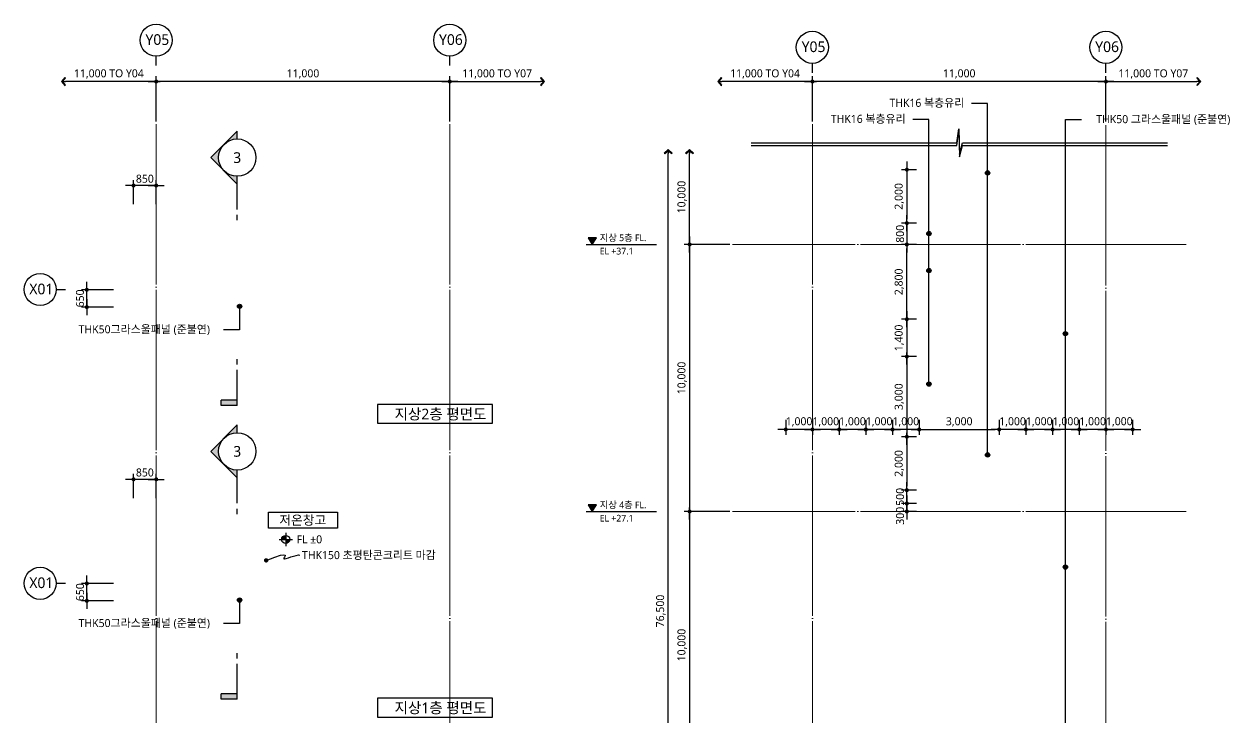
# Model space of a CAD drawing. Header units: millimetres. Extents: x -420989 to -259189, y -1306565 to -1134794.
# Drawn here: x -420989 to -375807, y -1160771 to -1134794 of the extents above; entities that cross this region are included whole.
import ezdxf
from ezdxf.enums import TextEntityAlignment as Align

# ---------------------------------------------------------------- set-up
doc = ezdxf.new("R2010")
doc.units = ezdxf.units.MM
doc.header["$LTSCALE"] = 100
doc.header["$MEASUREMENT"] = 0
doc.linetypes.add('CEN', pattern=[62, 60, -1, 0, -1])
doc.layers.get('0').update_dxf_attribs({"linetype": 'CONTINUOUS'})
for name, color, linetype in [('7-지시선', 7, 'CONTINUOUS'), ('A-DIMS', 7, 'CONTINUOUS'), ('A-MKXS-LEAD', 7, 'CONTINUOUS'), ('AA-SYMB', 1, 'CONTINUOUS'), ('SYMB', 7, 'CONTINUOUS'), ('TEXT', 4, 'CONTINUOUS')]:
    doc.layers.add(name, color=color, linetype=linetype)
for name, color, linetype, lineweight in [('A-AXIS-BUBL', 7, 'CONTINUOUS', 25), ('A-AXIS-LINE', 1, 'CEN', 15), ('A-CONC-LIN1', 2, 'CONTINUOUS', 40), ('A-MKXS-MAK1', 3, 'CONTINUOUS', 25), ('A-MKXS-TEXT1', 3, 'CONTINUOUS', 25), ('A-MKXS-TEXT2', 7, 'CONTINUOUS', 25), ('A-MKXX-NAME', 3, 'CONTINUOUS', 25), ('A-MKXX-SYMB', 7, 'CONTINUOUS', 25), ('A-XXXX-SYMB', 7, 'CONTINUOUS', 25), ('A-XXXX-TXT1', 3, 'CONTINUOUS', 25), ('A-XXXX-TXT2', 3, 'CONTINUOUS', 25)]:
    doc.layers.add(name, color=color, linetype=linetype, lineweight=lineweight)
doc.styles.add('HY울릉도L', font='')
doc.styles.add('맑은고딕', font='malgun.ttf')
doc.styles.get('HY울릉도L').set_extended_font_data('HYwulM')
doc.dimstyles.new('CDIM', dxfattribs={"dimtxt": 3, "dimasz": 1.5, "dimexe": 2, "dimexo": 1, "dimgap": 1, "dimtad": 1, "dimdec": 0, "dimrnd": 0.5, "dimzin": 0, "dimdsep": 32, "dimlunit": 6, "dimtxsty": 'HY울릉도L', "dimblk1": '_CIDOT', "dimblk2": '_CIDOT', "dimsah": 1, "dimcen": 5.5, "dimclrd": 2, "dimclre": 2, "dimclrt": 7, "dimadec": 0, "dimazin": 0, "dimtfac": 1, "dimtdec": 0, "dimtix": 1, "dimtmove": 2, "dimatfit": 1, "dimldrblk": '_CIDOT', "dimfxl": 1, "dimtolj": 1, "dimtzin": 0, "dimlwd": -1, "dimarcsym": 0})

# ---------------------------------------------------------------- blocks, each defined once
blk = doc.blocks.new('_CIDOT')
at = {"color": 0, "linetype": 'ByBlock'}
blk.add_line((2, 0), (-1, 0), dxfattribs=at)
at = {"color": 0, "linetype": 'ByBlock', "const_width": 0.5}
blk.add_lwpolyline([(-0.25, 0, 1), (0.25, 0, 1)], format="xyb", close=True, dxfattribs=at)
blk = doc.blocks.new('ARROW2')
blk.add_lwpolyline([(-1, 0.87), (-0.26, 0), (-1, -0.87), (-0.85, -1), (0, 0), (-0.85, 1)], close=True)
for points in [[(-1, 0.87), (-0.85, 1), (-0.26, 0), (0, 0)], [(-0.26, 0), (0, 0), (-1, -0.87), (-0.85, -1)]]:
    blk.add_solid(points)
at = {"layer": 'A-XXXX-SYMB'}
blk.add_line((0, 0), (-1, 0), dxfattribs=at)
blk = doc.blocks.new('*D3')
at = {"layer": 'A-DIMS', "transparency": 16777216}
blk.add_line((-396850, -1173894), (-396850, -1139644), dxfattribs=at)
at = {"layer": 'A-DIMS', "lineweight": -2, "transparency": 16777216}
blk.add_line((-394550, -1174044), (-397050, -1174044), dxfattribs=at)
at = {"layer": 'A-DIMS', "transparency": 16777216, "xscale": 150, "yscale": 150, "zscale": 150}
for name, p, rotation in [('ARROW2', (-396850, -1139494), 90), ('_CIDOT', (-396850, -1174044), 270)]:
    blk.add_blockref(name, p, dxfattribs=dict(at, rotation=rotation))
at = {"layer": 'A-DIMS', "color": 3, "transparency": 16777216, "insert": (-397131, -1156769), "char_height": 300, "attachment_point": 5, "rotation": 90, "style": '맑은고딕'}
blk.add_mtext('\\A1;76,500', dxfattribs=at)
blk = doc.blocks.new('*D4')
at = {"layer": 'A-DIMS', "lineweight": -2, "transparency": 16777216}
for p, q in [((-394550, -1153044), (-396250, -1153044)), ((-394550, -1163044), (-396250, -1163044))]:
    blk.add_line(p, q, dxfattribs=at)
at = {"layer": 'A-DIMS', "transparency": 16777216}
blk.add_line((-396050, -1153194), (-396050, -1162894), dxfattribs=at)
at = {"layer": 'A-DIMS', "transparency": 16777216, "xscale": 150, "yscale": 150, "zscale": 150}
for p, rotation in [((-396050, -1153044), 90), ((-396050, -1163044), 270)]:
    blk.add_blockref('_CIDOT', p, dxfattribs=dict(at, rotation=rotation))
at = {"layer": 'A-DIMS', "color": 3, "transparency": 16777216, "insert": (-396331, -1158044), "char_height": 300, "attachment_point": 5, "rotation": 90, "style": '맑은고딕'}
blk.add_mtext('\\A1;10,000', dxfattribs=at)
blk = doc.blocks.new('*D5')
at = {"layer": 'A-DIMS', "lineweight": -2, "transparency": 16777216}
for p, q in [((-394550, -1143044), (-396250, -1143044)), ((-394550, -1153044), (-396250, -1153044))]:
    blk.add_line(p, q, dxfattribs=at)
at = {"layer": 'A-DIMS', "transparency": 16777216}
blk.add_line((-396050, -1143194), (-396050, -1152894), dxfattribs=at)
at = {"layer": 'A-DIMS', "transparency": 16777216, "xscale": 150, "yscale": 150, "zscale": 150}
for p, rotation in [((-396050, -1143044), 90), ((-396050, -1153044), 270)]:
    blk.add_blockref('_CIDOT', p, dxfattribs=dict(at, rotation=rotation))
at = {"layer": 'A-DIMS', "color": 3, "transparency": 16777216, "insert": (-396331, -1148044), "char_height": 300, "attachment_point": 5, "rotation": 90, "style": '맑은고딕'}
blk.add_mtext('\\A1;10,000', dxfattribs=at)
blk = doc.blocks.new('입단면LEVEL1')
at = {"layer": 'SYMB', "linetype": 'ByBlock'}
blk.add_line((0, 0), (26.26, 0), dxfattribs=at)
blk.add_lwpolyline([(0.64, 2.5), (2.24, 0), (3.84, 2.5)], close=True, dxfattribs=at)
blk.add_solid([(0.64, 2.5), (3.84, 2.5), (2.24, 0)], dxfattribs=at)
at = {"layer": 'TEXT', "style": '맑은고딕'}
for tag, p in [('층레벨', (5.03, 1.28)), ('LEVEL', (5.85, -2.99))]:
    blk.add_attdef(tag, p, '', height=2.5, dxfattribs=at)
blk = doc.blocks.new('A$C1F441119')
at = {"layer": 'A-MKXS-MAK1'}
h = blk.add_hatch(color=256, dxfattribs=at)
h.paths.add_polyline_path([(-41, 1006), (-536, 511, -0.414214), (454, 511)])
h.paths.add_polyline_path([(-536, 511), (-1031, 16), (-741, 16, -0.198912)])
h.paths.add_polyline_path([(454, 511, -0.198912), (659, 16), (949, 16)])
for p, q in [((-1031, 16), (-41, 1006)), ((949, 16), (-41, 1006)), ((-2387, 16), (-2187, 16)), ((-1987, 16), (-741, 16)), ((659, 16), (949, 16))]:
    blk.add_line(p, q, dxfattribs=at)
blk.add_circle((-41, 16), 700, dxfattribs=at)
blk = doc.blocks.new('A$C55C64937')
at = {"layer": 'A-MKXS-MAK1'}
blk.add_hatch(color=256, dxfattribs=at).paths.add_polyline_path([(-1526, 600), (-1726, 600), (-1726, 0), (-1526, 0)])
for p, q in [((-1726, 600), (-1526, 600)), ((-1726, 0), (-1726, 600)), ((-1526, 0), (-1526, 600)), ((-1726, 0), (-400, 0)), ((-200, 0), (0, 0))]:
    blk.add_line(p, q, dxfattribs=at)
blk = doc.blocks.new('*D10')
at = {"layer": 'A-DIMS', "transparency": 16777216}
for p, q in [((-387911, -1152094), (-387911, -1151944)), ((-387911, -1152744), (-387911, -1152244)), ((-387911, -1152894), (-387911, -1153044))]:
    blk.add_line(p, q, dxfattribs=at)
at = {"layer": 'A-DIMS', "lineweight": -2, "transparency": 16777216}
for p, q in [((-387550, -1152244), (-388111, -1152244)), ((-387550, -1152744), (-388111, -1152744))]:
    blk.add_line(p, q, dxfattribs=at)
at = {"layer": 'A-DIMS', "transparency": 16777216, "xscale": 150, "yscale": 150, "zscale": 150}
for p, rotation in [((-387911, -1152244), 270), ((-387911, -1152744), 90)]:
    blk.add_blockref('_CIDOT', p, dxfattribs=dict(at, rotation=rotation))
at = {"layer": 'A-DIMS', "color": 3, "transparency": 16777216, "insert": (-388166, -1152494), "char_height": 300, "attachment_point": 5, "rotation": 90, "style": '맑은고딕'}
blk.add_mtext('\\A1;500', dxfattribs=at)
blk = doc.blocks.new('*D11')
at = {"layer": 'A-DIMS', "lineweight": -2, "transparency": 16777216}
for p, q in [((-387550, -1150244), (-388111, -1150244)), ((-387550, -1152244), (-388111, -1152244))]:
    blk.add_line(p, q, dxfattribs=at)
at = {"layer": 'A-DIMS', "transparency": 16777216}
blk.add_line((-387911, -1150394), (-387911, -1152094), dxfattribs=at)
at = {"layer": 'A-DIMS', "transparency": 16777216, "xscale": 150, "yscale": 150, "zscale": 150}
for p, rotation in [((-387911, -1150244), 89.99934910431641), ((-387911, -1152244), 269.9993491043164)]:
    blk.add_blockref('_CIDOT', p, dxfattribs=dict(at, rotation=rotation))
at = {"layer": 'A-DIMS', "color": 3, "transparency": 16777216, "insert": (-388191, -1151244), "char_height": 300, "attachment_point": 5, "rotation": 89.9993, "style": '맑은고딕'}
blk.add_mtext('\\A1;2,000', dxfattribs=at)
blk = doc.blocks.new('*D18')
at = {"layer": 'A-DIMS', "transparency": 16777216}
blk.add_line((-396050, -1142894), (-396050, -1139644), dxfattribs=at)
at = {"layer": 'A-DIMS', "lineweight": -2, "transparency": 16777216}
blk.add_line((-394550, -1143044), (-396250, -1143044), dxfattribs=at)
at = {"layer": 'A-DIMS', "transparency": 16777216, "xscale": 150, "yscale": 150, "zscale": 150}
for name, p, rotation in [('ARROW2', (-396050, -1139494), 90), ('_CIDOT', (-396050, -1143044), 270)]:
    blk.add_blockref(name, p, dxfattribs=dict(at, rotation=rotation))
at = {"layer": 'A-DIMS', "color": 3, "transparency": 16777216, "insert": (-396331, -1141269), "char_height": 300, "attachment_point": 5, "rotation": 90, "style": '맑은고딕'}
blk.add_mtext('\\A1;10,000', dxfattribs=at)
blk = doc.blocks.new('*D19')
at = {"layer": 'A-DIMS', "lineweight": -2, "transparency": 16777216}
for p, q in [((-387550, -1147244), (-388111, -1147244)), ((-387550, -1150244), (-388111, -1150244))]:
    blk.add_line(p, q, dxfattribs=at)
at = {"layer": 'A-DIMS', "transparency": 16777216}
blk.add_line((-387911, -1147394), (-387911, -1150094), dxfattribs=at)
at = {"layer": 'A-DIMS', "transparency": 16777216, "xscale": 150, "yscale": 150, "zscale": 150}
for p, rotation in [((-387911, -1147244), 89.99934910431641), ((-387911, -1150244), 269.9993491043164)]:
    blk.add_blockref('_CIDOT', p, dxfattribs=dict(at, rotation=rotation))
at = {"layer": 'A-DIMS', "color": 3, "transparency": 16777216, "insert": (-388191, -1148744), "char_height": 300, "attachment_point": 5, "rotation": 89.9993, "style": '맑은고딕'}
blk.add_mtext('\\A1;3,000', dxfattribs=at)
blk = doc.blocks.new('*D20')
at = {"layer": 'A-DIMS', "lineweight": -2, "transparency": 16777216}
for p, q in [((-387550, -1145844), (-388111, -1145844)), ((-387550, -1147244), (-388111, -1147244))]:
    blk.add_line(p, q, dxfattribs=at)
at = {"layer": 'A-DIMS', "transparency": 16777216}
blk.add_line((-387911, -1145994), (-387911, -1147094), dxfattribs=at)
at = {"layer": 'A-DIMS', "transparency": 16777216, "xscale": 150, "yscale": 150, "zscale": 150}
for p, rotation in [((-387911, -1145844), 89.99934910431641), ((-387911, -1147244), 269.9993491043164)]:
    blk.add_blockref('_CIDOT', p, dxfattribs=dict(at, rotation=rotation))
at = {"layer": 'A-DIMS', "color": 3, "transparency": 16777216, "insert": (-388192, -1146544), "char_height": 300, "attachment_point": 5, "rotation": 89.9993, "style": '맑은고딕'}
blk.add_mtext('\\A1;1,400', dxfattribs=at)
blk = doc.blocks.new('*D21')
at = {"layer": 'A-DIMS', "lineweight": -2, "transparency": 16777216}
for p, q in [((-387550, -1143044), (-388111, -1143044)), ((-387550, -1145844), (-388111, -1145844))]:
    blk.add_line(p, q, dxfattribs=at)
at = {"layer": 'A-DIMS', "transparency": 16777216}
blk.add_line((-387911, -1145694), (-387911, -1143194), dxfattribs=at)
at = {"layer": 'A-DIMS', "transparency": 16777216, "xscale": 150, "yscale": 150, "zscale": 150}
for p, rotation in [((-387911, -1143044), 90), ((-387911, -1145844), 270)]:
    blk.add_blockref('_CIDOT', p, dxfattribs=dict(at, rotation=rotation))
at = {"layer": 'A-DIMS', "color": 3, "transparency": 16777216, "insert": (-388191, -1144444), "char_height": 300, "attachment_point": 5, "rotation": 90, "style": '맑은고딕'}
blk.add_mtext('\\A1;2,800', dxfattribs=at)
blk = doc.blocks.new('*D22')
at = {"layer": 'A-DIMS', "lineweight": -2, "transparency": 16777216}
for p, q in [((-387550, -1140244), (-388111, -1140244)), ((-387550, -1142244), (-388111, -1142244))]:
    blk.add_line(p, q, dxfattribs=at)
at = {"layer": 'A-DIMS', "transparency": 16777216}
blk.add_line((-387911, -1140394), (-387911, -1142094), dxfattribs=at)
at = {"layer": 'A-DIMS', "transparency": 16777216, "xscale": 150, "yscale": 150, "zscale": 150}
for p, rotation in [((-387911, -1140244), 89.99934910431641), ((-387911, -1142244), 269.9993491043164)]:
    blk.add_blockref('_CIDOT', p, dxfattribs=dict(at, rotation=rotation))
at = {"layer": 'A-DIMS', "color": 3, "transparency": 16777216, "insert": (-388191, -1141244), "char_height": 300, "attachment_point": 5, "rotation": 89.9993, "style": '맑은고딕'}
blk.add_mtext('\\A1;2,000', dxfattribs=at)
blk = doc.blocks.new('*D23')
at = {"layer": 'A-DIMS', "lineweight": -2, "transparency": 16777216}
for p, q in [((-391450, -1138444), (-391450, -1136744)), ((-380450, -1138444), (-380450, -1136744))]:
    blk.add_line(p, q, dxfattribs=at)
at = {"layer": 'A-DIMS', "transparency": 16777216}
blk.add_line((-380600, -1136944), (-391300, -1136944), dxfattribs=at)
at = {"layer": 'A-DIMS', "transparency": 16777216, "xscale": 150, "yscale": 150, "zscale": 150, "rotation": 180}
blk.add_blockref('_CIDOT', (-391450, -1136944), dxfattribs=at)
at = {"layer": 'A-DIMS', "transparency": 16777216, "xscale": 150, "yscale": 150, "zscale": 150}
blk.add_blockref('_CIDOT', (-380450, -1136944), dxfattribs=at)
at = {"layer": 'A-DIMS', "color": 3, "transparency": 16777216, "insert": (-385950, -1136663), "char_height": 300, "attachment_point": 5, "style": '맑은고딕'}
blk.add_mtext('\\A1;11,000', dxfattribs=at)
blk = doc.blocks.new('*D48')
at = {"layer": 'A-DIMS', "transparency": 16777216}
for p, q in [((-387911, -1152594), (-387911, -1152444)), ((-387911, -1152744), (-387911, -1153044)), ((-387911, -1153194), (-387911, -1153344))]:
    blk.add_line(p, q, dxfattribs=at)
at = {"layer": 'A-DIMS', "lineweight": -2, "transparency": 16777216}
for p, q in [((-387550, -1152744), (-388111, -1152744)), ((-387550, -1153044), (-388111, -1153044))]:
    blk.add_line(p, q, dxfattribs=at)
at = {"layer": 'A-DIMS', "transparency": 16777216, "xscale": 150, "yscale": 150, "zscale": 150}
for p, rotation in [((-387911, -1152744), 270), ((-387911, -1153044), 90)]:
    blk.add_blockref('_CIDOT', p, dxfattribs=dict(at, rotation=rotation))
at = {"layer": 'A-DIMS', "color": 3, "transparency": 16777216, "insert": (-388166, -1153203), "char_height": 300, "attachment_point": 5, "rotation": 90, "style": '맑은고딕'}
blk.add_mtext('\\A1;300', dxfattribs=at)
blk = doc.blocks.new('*D64')
at = {"layer": 'A-DIMS', "transparency": 16777216}
for p, q in [((-418639, -1144589), (-418639, -1144439)), ((-418639, -1145389), (-418639, -1144739)), ((-418639, -1145539), (-418639, -1145689))]:
    blk.add_line(p, q, dxfattribs=at)
at = {"layer": 'A-DIMS', "lineweight": -2, "transparency": 16777216}
for p, q in [((-417639, -1144739), (-418839, -1144739)), ((-417639, -1145389), (-418839, -1145389))]:
    blk.add_line(p, q, dxfattribs=at)
at = {"layer": 'A-DIMS', "transparency": 16777216, "xscale": 150, "yscale": 150, "zscale": 150}
for p, rotation in [((-418639, -1144739), 270), ((-418639, -1145389), 90)]:
    blk.add_blockref('_CIDOT', p, dxfattribs=dict(at, rotation=rotation))
at = {"layer": 'A-DIMS', "color": 3, "transparency": 16777216, "insert": (-418894, -1145064), "char_height": 300, "attachment_point": 5, "rotation": 90, "style": '맑은고딕'}
blk.add_mtext('\\A1;650', dxfattribs=at)
blk = doc.blocks.new('*D65')
at = {"layer": 'A-DIMS', "lineweight": -2, "transparency": 16777216}
for p, q in [((-417639, -1155739), (-418839, -1155739)), ((-417639, -1156389), (-418839, -1156389))]:
    blk.add_line(p, q, dxfattribs=at)
at = {"layer": 'A-DIMS', "transparency": 16777216}
for p, q in [((-418639, -1155589), (-418639, -1155439)), ((-418639, -1156389), (-418639, -1155739)), ((-418639, -1156539), (-418639, -1156689))]:
    blk.add_line(p, q, dxfattribs=at)
at = {"layer": 'A-DIMS', "transparency": 16777216, "xscale": 150, "yscale": 150, "zscale": 150}
for p, rotation in [((-418639, -1155739), 270), ((-418639, -1156389), 90)]:
    blk.add_blockref('_CIDOT', p, dxfattribs=dict(at, rotation=rotation))
at = {"layer": 'A-DIMS', "color": 3, "transparency": 16777216, "insert": (-418894, -1156064), "char_height": 300, "attachment_point": 5, "rotation": 90, "style": '맑은고딕'}
blk.add_mtext('\\A1;650', dxfattribs=at)
blk = doc.blocks.new('*D136')
at = {"layer": 'A-DIMS', "transparency": 16777216}
for p, q in [((-417039, -1140839), (-417189, -1140839)), ((-416039, -1140839), (-416889, -1140839)), ((-415889, -1140839), (-415739, -1140839))]:
    blk.add_line(p, q, dxfattribs=at)
at = {"layer": 'A-DIMS', "lineweight": -2, "transparency": 16777216}
for p, q in [((-416889, -1141539), (-416889, -1140639)), ((-416039, -1141539), (-416039, -1140639))]:
    blk.add_line(p, q, dxfattribs=at)
at = {"layer": 'A-DIMS', "transparency": 16777216, "xscale": 150, "yscale": 150, "zscale": 150}
blk.add_blockref('_CIDOT', (-416889, -1140839), dxfattribs=at)
at = {"layer": 'A-DIMS', "transparency": 16777216, "xscale": 150, "yscale": 150, "zscale": 150, "rotation": 180}
blk.add_blockref('_CIDOT', (-416039, -1140839), dxfattribs=at)
at = {"layer": 'A-DIMS', "color": 3, "transparency": 16777216, "insert": (-416464, -1140584), "char_height": 300, "attachment_point": 5, "style": '맑은고딕'}
blk.add_mtext('\\A1;850', dxfattribs=at)
blk = doc.blocks.new('*D137')
at = {"layer": 'A-DIMS', "lineweight": -2, "transparency": 16777216}
for p, q in [((-416889, -1152539), (-416889, -1151639)), ((-416039, -1152539), (-416039, -1151639))]:
    blk.add_line(p, q, dxfattribs=at)
at = {"layer": 'A-DIMS', "transparency": 16777216}
for p, q in [((-417039, -1151839), (-417189, -1151839)), ((-416039, -1151839), (-416889, -1151839)), ((-415889, -1151839), (-415739, -1151839))]:
    blk.add_line(p, q, dxfattribs=at)
at = {"layer": 'A-DIMS', "transparency": 16777216, "xscale": 150, "yscale": 150, "zscale": 150}
blk.add_blockref('_CIDOT', (-416889, -1151839), dxfattribs=at)
at = {"layer": 'A-DIMS', "transparency": 16777216, "xscale": 150, "yscale": 150, "zscale": 150, "rotation": 180}
blk.add_blockref('_CIDOT', (-416039, -1151839), dxfattribs=at)
at = {"layer": 'A-DIMS', "color": 3, "transparency": 16777216, "insert": (-416464, -1151584), "char_height": 300, "attachment_point": 5, "style": '맑은고딕'}
blk.add_mtext('\\A1;850', dxfattribs=at)
blk = doc.blocks.new('*D139')
at = {"layer": 'A-DIMS', "lineweight": -2, "transparency": 16777216}
for p, q in [((-416039, -1138444), (-416039, -1136744)), ((-405039, -1138444), (-405039, -1136744))]:
    blk.add_line(p, q, dxfattribs=at)
at = {"layer": 'A-DIMS', "transparency": 16777216}
blk.add_line((-405189, -1136944), (-415889, -1136944), dxfattribs=at)
at = {"layer": 'A-DIMS', "transparency": 16777216, "xscale": 150, "yscale": 150, "zscale": 150, "rotation": 180}
blk.add_blockref('_CIDOT', (-416039, -1136944), dxfattribs=at)
at = {"layer": 'A-DIMS', "transparency": 16777216, "xscale": 150, "yscale": 150, "zscale": 150}
blk.add_blockref('_CIDOT', (-405039, -1136944), dxfattribs=at)
at = {"layer": 'A-DIMS', "color": 3, "transparency": 16777216, "insert": (-410539, -1136663), "char_height": 300, "attachment_point": 5, "style": '맑은고딕'}
blk.add_mtext('\\A1;11,000', dxfattribs=at)
blk = doc.blocks.new('*D141')
at = {"layer": 'A-DIMS', "lineweight": -2, "transparency": 16777216}
blk.add_line((-405039, -1138444), (-405039, -1136744), dxfattribs=at)
at = {"layer": 'A-DIMS', "transparency": 16777216}
blk.add_line((-404889, -1136944), (-401639, -1136944), dxfattribs=at)
at = {"layer": 'A-DIMS', "transparency": 16777216, "xscale": 150, "yscale": 150, "zscale": 150, "rotation": 180}
blk.add_blockref('_CIDOT', (-405039, -1136944), dxfattribs=at)
at = {"layer": 'A-DIMS', "transparency": 16777216, "xscale": 150, "yscale": 150, "zscale": 150}
blk.add_blockref('ARROW2', (-401489, -1136944), dxfattribs=at)
at = {"layer": 'A-DIMS', "color": 3, "transparency": 16777216, "insert": (-403264, -1136663), "char_height": 300, "attachment_point": 5, "style": '맑은고딕'}
blk.add_mtext('\\A1;11,000 TO Y07', dxfattribs=at)
blk = doc.blocks.new('*D142')
at = {"layer": 'A-DIMS', "lineweight": -2, "transparency": 16777216}
blk.add_line((-416039, -1138444), (-416039, -1136744), dxfattribs=at)
at = {"layer": 'A-DIMS', "transparency": 16777216}
blk.add_line((-416189, -1136944), (-419439, -1136944), dxfattribs=at)
at = {"layer": 'A-DIMS', "transparency": 16777216, "xscale": 150, "yscale": 150, "zscale": 150, "rotation": 180}
blk.add_blockref('ARROW2', (-419589, -1136944), dxfattribs=at)
at = {"layer": 'A-DIMS', "transparency": 16777216, "xscale": 150, "yscale": 150, "zscale": 150}
blk.add_blockref('_CIDOT', (-416039, -1136944), dxfattribs=at)
at = {"layer": 'A-DIMS', "color": 3, "transparency": 16777216, "insert": (-417814, -1136663), "char_height": 300, "attachment_point": 5, "style": '맑은고딕'}
blk.add_mtext('\\A1;11,000 TO Y04', dxfattribs=at)
blk = doc.blocks.new('*D145')
at = {"layer": 'A-DIMS', "lineweight": -2, "transparency": 16777216}
blk.add_line((-380450, -1138444), (-380450, -1136744), dxfattribs=at)
at = {"layer": 'A-DIMS', "transparency": 16777216}
blk.add_line((-380300, -1136944), (-377050, -1136944), dxfattribs=at)
at = {"layer": 'A-DIMS', "transparency": 16777216, "xscale": 150, "yscale": 150, "zscale": 150, "rotation": 180}
blk.add_blockref('_CIDOT', (-380450, -1136944), dxfattribs=at)
at = {"layer": 'A-DIMS', "transparency": 16777216, "xscale": 150, "yscale": 150, "zscale": 150}
blk.add_blockref('ARROW2', (-376900, -1136944), dxfattribs=at)
at = {"layer": 'A-DIMS', "color": 3, "transparency": 16777216, "insert": (-378675, -1136663), "char_height": 300, "attachment_point": 5, "style": '맑은고딕'}
blk.add_mtext('\\A1;11,000 TO Y07', dxfattribs=at)
blk = doc.blocks.new('*D146')
at = {"layer": 'A-DIMS', "lineweight": -2, "transparency": 16777216}
blk.add_line((-391450, -1138444), (-391450, -1136744), dxfattribs=at)
at = {"layer": 'A-DIMS', "transparency": 16777216}
blk.add_line((-391600, -1136944), (-394850, -1136944), dxfattribs=at)
at = {"layer": 'A-DIMS', "transparency": 16777216, "xscale": 150, "yscale": 150, "zscale": 150, "rotation": 180}
blk.add_blockref('ARROW2', (-395000, -1136944), dxfattribs=at)
at = {"layer": 'A-DIMS', "transparency": 16777216, "xscale": 150, "yscale": 150, "zscale": 150}
blk.add_blockref('_CIDOT', (-391450, -1136944), dxfattribs=at)
at = {"layer": 'A-DIMS', "color": 3, "transparency": 16777216, "insert": (-393225, -1136663), "char_height": 300, "attachment_point": 5, "style": '맑은고딕'}
blk.add_mtext('\\A1;11,000 TO Y04', dxfattribs=at)
blk = doc.blocks.new('*D155')
at = {"layer": 'A-DIMS', "transparency": 16777216}
for p, q in [((-387911, -1142094), (-387911, -1141944)), ((-387911, -1142244), (-387911, -1143044)), ((-387911, -1143194), (-387911, -1143344))]:
    blk.add_line(p, q, dxfattribs=at)
at = {"layer": 'A-DIMS', "lineweight": -2, "transparency": 16777216}
for p, q in [((-387550, -1142244), (-388111, -1142244)), ((-387550, -1143044), (-388111, -1143044))]:
    blk.add_line(p, q, dxfattribs=at)
at = {"layer": 'A-DIMS', "transparency": 16777216, "xscale": 150, "yscale": 150, "zscale": 150}
for p, rotation in [((-387911, -1142244), 269.9993491043163), ((-387911, -1143044), 89.99934910431634)]:
    blk.add_blockref('_CIDOT', p, dxfattribs=dict(at, rotation=rotation))
at = {"layer": 'A-DIMS', "color": 3, "transparency": 16777216, "insert": (-388166, -1142644), "char_height": 300, "attachment_point": 5, "rotation": 89.9993, "style": '맑은고딕'}
blk.add_mtext('\\A1;800', dxfattribs=at)
blk = doc.blocks.new('*D448')
at = {"layer": 'A-DIMS', "lineweight": -2, "transparency": 16777216}
for p, q in [((-384450, -1149612), (-384450, -1150172)), ((-383450, -1149612), (-383450, -1150172))]:
    blk.add_line(p, q, dxfattribs=at)
at = {"layer": 'A-DIMS', "transparency": 16777216}
for p, q in [((-384600, -1149972), (-384750, -1149972)), ((-383450, -1149972), (-384450, -1149972)), ((-383300, -1149972), (-383150, -1149972))]:
    blk.add_line(p, q, dxfattribs=at)
at = {"layer": 'A-DIMS', "transparency": 16777216, "xscale": 150, "yscale": 150, "zscale": 150}
blk.add_blockref('_CIDOT', (-384450, -1149972), dxfattribs=at)
at = {"layer": 'A-DIMS', "transparency": 16777216, "xscale": 150, "yscale": 150, "zscale": 150, "rotation": 180}
blk.add_blockref('_CIDOT', (-383450, -1149972), dxfattribs=at)
at = {"layer": 'A-DIMS', "color": 3, "transparency": 16777216, "insert": (-383950, -1149691), "char_height": 300, "attachment_point": 5, "style": '맑은고딕'}
blk.add_mtext('\\A1;1,000', dxfattribs=at)
blk = doc.blocks.new('*D449')
at = {"layer": 'A-DIMS', "lineweight": -2, "transparency": 16777216}
for p, q in [((-387450, -1149612), (-387450, -1150172)), ((-384450, -1149612), (-384450, -1150172))]:
    blk.add_line(p, q, dxfattribs=at)
at = {"layer": 'A-DIMS', "transparency": 16777216}
blk.add_line((-387300, -1149972), (-384600, -1149972), dxfattribs=at)
at = {"layer": 'A-DIMS', "transparency": 16777216, "xscale": 150, "yscale": 150, "zscale": 150, "rotation": 180}
blk.add_blockref('_CIDOT', (-387450, -1149972), dxfattribs=at)
at = {"layer": 'A-DIMS', "transparency": 16777216, "xscale": 150, "yscale": 150, "zscale": 150}
blk.add_blockref('_CIDOT', (-384450, -1149972), dxfattribs=at)
at = {"layer": 'A-DIMS', "color": 3, "transparency": 16777216, "insert": (-385950, -1149692), "char_height": 300, "attachment_point": 5, "style": '맑은고딕'}
blk.add_mtext('\\A1;3,000', dxfattribs=at)
blk = doc.blocks.new('*D450')
at = {"layer": 'A-DIMS', "lineweight": -2, "transparency": 16777216}
for p, q in [((-383450, -1149612), (-383450, -1150172)), ((-382450, -1149612), (-382450, -1150172))]:
    blk.add_line(p, q, dxfattribs=at)
at = {"layer": 'A-DIMS', "transparency": 16777216}
for p, q in [((-383600, -1149972), (-383750, -1149972)), ((-382450, -1149972), (-383450, -1149972)), ((-382300, -1149972), (-382150, -1149972))]:
    blk.add_line(p, q, dxfattribs=at)
at = {"layer": 'A-DIMS', "transparency": 16777216, "xscale": 150, "yscale": 150, "zscale": 150}
blk.add_blockref('_CIDOT', (-383450, -1149972), dxfattribs=at)
at = {"layer": 'A-DIMS', "transparency": 16777216, "xscale": 150, "yscale": 150, "zscale": 150, "rotation": 180}
blk.add_blockref('_CIDOT', (-382450, -1149972), dxfattribs=at)
at = {"layer": 'A-DIMS', "color": 3, "transparency": 16777216, "insert": (-382950, -1149691), "char_height": 300, "attachment_point": 5, "style": '맑은고딕'}
blk.add_mtext('\\A1;1,000', dxfattribs=at)
blk = doc.blocks.new('*D451')
at = {"layer": 'A-DIMS', "lineweight": -2, "transparency": 16777216}
for p, q in [((-382450, -1149612), (-382450, -1150172)), ((-381450, -1149612), (-381450, -1150172))]:
    blk.add_line(p, q, dxfattribs=at)
at = {"layer": 'A-DIMS', "transparency": 16777216}
for p, q in [((-382600, -1149972), (-382750, -1149972)), ((-381450, -1149972), (-382450, -1149972)), ((-381300, -1149972), (-381150, -1149972))]:
    blk.add_line(p, q, dxfattribs=at)
at = {"layer": 'A-DIMS', "transparency": 16777216, "xscale": 150, "yscale": 150, "zscale": 150}
blk.add_blockref('_CIDOT', (-382450, -1149972), dxfattribs=at)
at = {"layer": 'A-DIMS', "transparency": 16777216, "xscale": 150, "yscale": 150, "zscale": 150, "rotation": 180}
blk.add_blockref('_CIDOT', (-381450, -1149972), dxfattribs=at)
at = {"layer": 'A-DIMS', "color": 3, "transparency": 16777216, "insert": (-381950, -1149691), "char_height": 300, "attachment_point": 5, "style": '맑은고딕'}
blk.add_mtext('\\A1;1,000', dxfattribs=at)
blk = doc.blocks.new('*D452')
at = {"layer": 'A-DIMS', "lineweight": -2, "transparency": 16777216}
for p, q in [((-381450, -1149612), (-381450, -1150172)), ((-380450, -1149612), (-380450, -1150172))]:
    blk.add_line(p, q, dxfattribs=at)
at = {"layer": 'A-DIMS', "transparency": 16777216}
for p, q in [((-381600, -1149972), (-381750, -1149972)), ((-380450, -1149972), (-381450, -1149972)), ((-380300, -1149972), (-380150, -1149972))]:
    blk.add_line(p, q, dxfattribs=at)
at = {"layer": 'A-DIMS', "transparency": 16777216, "xscale": 150, "yscale": 150, "zscale": 150}
blk.add_blockref('_CIDOT', (-381450, -1149972), dxfattribs=at)
at = {"layer": 'A-DIMS', "transparency": 16777216, "xscale": 150, "yscale": 150, "zscale": 150, "rotation": 180}
blk.add_blockref('_CIDOT', (-380450, -1149972), dxfattribs=at)
at = {"layer": 'A-DIMS', "color": 3, "transparency": 16777216, "insert": (-380950, -1149691), "char_height": 300, "attachment_point": 5, "style": '맑은고딕'}
blk.add_mtext('\\A1;1,000', dxfattribs=at)
blk = doc.blocks.new('*D453')
at = {"layer": 'A-DIMS', "lineweight": -2, "transparency": 16777216}
for p, q in [((-391450, -1149612), (-391450, -1150172)), ((-390450, -1149612), (-390450, -1150172))]:
    blk.add_line(p, q, dxfattribs=at)
at = {"layer": 'A-DIMS', "transparency": 16777216}
for p, q in [((-391600, -1149972), (-391750, -1149972)), ((-390450, -1149972), (-391450, -1149972)), ((-390300, -1149972), (-390150, -1149972))]:
    blk.add_line(p, q, dxfattribs=at)
at = {"layer": 'A-DIMS', "transparency": 16777216, "xscale": 150, "yscale": 150, "zscale": 150}
blk.add_blockref('_CIDOT', (-391450, -1149972), dxfattribs=at)
at = {"layer": 'A-DIMS', "transparency": 16777216, "xscale": 150, "yscale": 150, "zscale": 150, "rotation": 180}
blk.add_blockref('_CIDOT', (-390450, -1149972), dxfattribs=at)
at = {"layer": 'A-DIMS', "color": 3, "transparency": 16777216, "insert": (-390950, -1149691), "char_height": 300, "attachment_point": 5, "style": '맑은고딕'}
blk.add_mtext('\\A1;1,000', dxfattribs=at)
blk = doc.blocks.new('*D454')
at = {"layer": 'A-DIMS', "lineweight": -2, "transparency": 16777216}
for p, q in [((-390450, -1149612), (-390450, -1150172)), ((-389450, -1149612), (-389450, -1150172))]:
    blk.add_line(p, q, dxfattribs=at)
at = {"layer": 'A-DIMS', "transparency": 16777216}
for p, q in [((-390600, -1149972), (-390750, -1149972)), ((-389450, -1149972), (-390450, -1149972)), ((-389300, -1149972), (-389150, -1149972))]:
    blk.add_line(p, q, dxfattribs=at)
at = {"layer": 'A-DIMS', "transparency": 16777216, "xscale": 150, "yscale": 150, "zscale": 150}
blk.add_blockref('_CIDOT', (-390450, -1149972), dxfattribs=at)
at = {"layer": 'A-DIMS', "transparency": 16777216, "xscale": 150, "yscale": 150, "zscale": 150, "rotation": 180}
blk.add_blockref('_CIDOT', (-389450, -1149972), dxfattribs=at)
at = {"layer": 'A-DIMS', "color": 3, "transparency": 16777216, "insert": (-389950, -1149691), "char_height": 300, "attachment_point": 5, "style": '맑은고딕'}
blk.add_mtext('\\A1;1,000', dxfattribs=at)
blk = doc.blocks.new('*D455')
at = {"layer": 'A-DIMS', "lineweight": -2, "transparency": 16777216}
for p, q in [((-389450, -1149612), (-389450, -1150172)), ((-388450, -1149612), (-388450, -1150172))]:
    blk.add_line(p, q, dxfattribs=at)
at = {"layer": 'A-DIMS', "transparency": 16777216}
for p, q in [((-389600, -1149972), (-389750, -1149972)), ((-388450, -1149972), (-389450, -1149972)), ((-388300, -1149972), (-388150, -1149972))]:
    blk.add_line(p, q, dxfattribs=at)
at = {"layer": 'A-DIMS', "transparency": 16777216, "xscale": 150, "yscale": 150, "zscale": 150}
blk.add_blockref('_CIDOT', (-389450, -1149972), dxfattribs=at)
at = {"layer": 'A-DIMS', "transparency": 16777216, "xscale": 150, "yscale": 150, "zscale": 150, "rotation": 180}
blk.add_blockref('_CIDOT', (-388450, -1149972), dxfattribs=at)
at = {"layer": 'A-DIMS', "color": 3, "transparency": 16777216, "insert": (-388950, -1149691), "char_height": 300, "attachment_point": 5, "style": '맑은고딕'}
blk.add_mtext('\\A1;1,000', dxfattribs=at)
blk = doc.blocks.new('*D446')
at = {"layer": 'A-DIMS', "lineweight": -2, "transparency": 16777216}
for p, q in [((-392450, -1149612), (-392450, -1150172)), ((-391450, -1149612), (-391450, -1150172))]:
    blk.add_line(p, q, dxfattribs=at)
at = {"layer": 'A-DIMS', "transparency": 16777216}
for p, q in [((-392600, -1149972), (-392750, -1149972)), ((-391450, -1149972), (-392450, -1149972)), ((-391300, -1149972), (-391150, -1149972))]:
    blk.add_line(p, q, dxfattribs=at)
at = {"layer": 'A-DIMS', "transparency": 16777216, "xscale": 150, "yscale": 150, "zscale": 150}
blk.add_blockref('_CIDOT', (-392450, -1149972), dxfattribs=at)
at = {"layer": 'A-DIMS', "transparency": 16777216, "xscale": 150, "yscale": 150, "zscale": 150, "rotation": 180}
blk.add_blockref('_CIDOT', (-391450, -1149972), dxfattribs=at)
at = {"layer": 'A-DIMS', "color": 3, "transparency": 16777216, "insert": (-391950, -1149691), "char_height": 300, "attachment_point": 5, "style": '맑은고딕'}
blk.add_mtext('\\A1;1,000', dxfattribs=at)
blk = doc.blocks.new('*D447')
at = {"layer": 'A-DIMS', "lineweight": -2, "transparency": 16777216}
for p, q in [((-380450, -1149612), (-380450, -1150172)), ((-379450, -1149612), (-379450, -1150172))]:
    blk.add_line(p, q, dxfattribs=at)
at = {"layer": 'A-DIMS', "transparency": 16777216}
for p, q in [((-380600, -1149972), (-380750, -1149972)), ((-379450, -1149972), (-380450, -1149972)), ((-379300, -1149972), (-379150, -1149972))]:
    blk.add_line(p, q, dxfattribs=at)
at = {"layer": 'A-DIMS', "transparency": 16777216, "xscale": 150, "yscale": 150, "zscale": 150}
blk.add_blockref('_CIDOT', (-380450, -1149972), dxfattribs=at)
at = {"layer": 'A-DIMS', "transparency": 16777216, "xscale": 150, "yscale": 150, "zscale": 150, "rotation": 180}
blk.add_blockref('_CIDOT', (-379450, -1149972), dxfattribs=at)
at = {"layer": 'A-DIMS', "color": 3, "transparency": 16777216, "insert": (-379950, -1149691), "char_height": 300, "attachment_point": 5, "style": '맑은고딕'}
blk.add_mtext('\\A1;1,000', dxfattribs=at)
blk = doc.blocks.new('*D445')
at = {"layer": 'A-DIMS', "lineweight": -2, "transparency": 16777216}
for p, q in [((-388450, -1149612), (-388450, -1150172)), ((-387450, -1149612), (-387450, -1150172))]:
    blk.add_line(p, q, dxfattribs=at)
at = {"layer": 'A-DIMS', "transparency": 16777216}
for p, q in [((-388600, -1149972), (-388750, -1149972)), ((-387450, -1149972), (-388450, -1149972)), ((-387300, -1149972), (-387150, -1149972))]:
    blk.add_line(p, q, dxfattribs=at)
at = {"layer": 'A-DIMS', "transparency": 16777216, "xscale": 150, "yscale": 150, "zscale": 150}
blk.add_blockref('_CIDOT', (-388450, -1149972), dxfattribs=at)
at = {"layer": 'A-DIMS', "transparency": 16777216, "xscale": 150, "yscale": 150, "zscale": 150, "rotation": 180}
blk.add_blockref('_CIDOT', (-387450, -1149972), dxfattribs=at)
at = {"layer": 'A-DIMS', "color": 3, "transparency": 16777216, "insert": (-387950, -1149691), "char_height": 300, "attachment_point": 5, "style": '맑은고딕'}
blk.add_mtext('\\A1;1,000', dxfattribs=at)

msp = doc.modelspace()

# ---------------------------------------------------------------- hatches: boundary and pattern name
at = {"layer": 'A-MKXX-SYMB'}
h = msp.add_hatch(color=256, dxfattribs=at)
edge = h.paths.add_edge_path()
edge.add_arc((-384886.1, -1140363.6), 80, 0, 360)
h = msp.add_hatch(color=256, dxfattribs=at)
edge = h.paths.add_edge_path()
edge.add_arc((-387082.8, -1142637.2), 80, 0, 360)
h = msp.add_hatch(color=256, dxfattribs=at)
edge = h.paths.add_edge_path()
edge.add_arc((-387082.8, -1144022.6), 80, 0, 360)
h = msp.add_hatch(color=256, dxfattribs=at)
edge = h.paths.add_edge_path()
edge.add_arc((-412913.6, -1145362), 80, 0, 360)
h = msp.add_hatch(color=256, dxfattribs=at)
edge = h.paths.add_edge_path()
edge.add_arc((-381969.3, -1146384.6), 80, 0, 360)
h = msp.add_hatch(color=256, dxfattribs=at)
edge = h.paths.add_edge_path()
edge.add_arc((-387082.8, -1148273.4), 80, 0, 360)
h = msp.add_hatch(color=256, dxfattribs=at)
edge = h.paths.add_edge_path()
edge.add_arc((-384886.1, -1150926.6), 80, 0, 360)
h = msp.add_hatch(color=256, dxfattribs=at)
edge = h.paths.add_edge_path()
edge.add_arc((-381969.3, -1155126.1), 80, 0, 360)
h = msp.add_hatch(color=256, dxfattribs=at)
edge = h.paths.add_edge_path()
edge.add_arc((-412913.6, -1156362), 80, 0, 360)
at = {"layer": 'A-XXXX-SYMB'}
h = msp.add_hatch(color=256, dxfattribs=at)
h.paths.add_polyline_path([(-411187.8, -1153941.3, 0.4142136), (-411337.8, -1154091.3), (-411187.8, -1154091.3)])
h.paths.add_polyline_path([(-411037.8, -1154091.3), (-411187.8, -1154091.3), (-411187.8, -1154241.3, 0.4142136)])

# ---------------------------------------------------------------- linework, layer by layer
at = {"layer": '7-지시선'}
for points in [[(-384886.1, -1150983.5), (-384886.1, -1137760.8), (-385486.1, -1137760.8)], [(-387082.8, -1148273.4), (-387082.8, -1138360.8), (-387682.8, -1138360.8)], [(-381969.3, -1167410.8), (-381969.3, -1138360.8), (-381369.3, -1138360.8)], [(-412913.6, -1145362), (-412913.6, -1146238.7), (-413513.6, -1146238.7)], [(-412913.6, -1156362), (-412913.6, -1157238.7), (-413513.6, -1157238.7)]]:
    msp.add_lwpolyline(points, dxfattribs=at)
at = {"layer": 'A-AXIS-BUBL', "ltscale": 0.2}
for p, q in [((-416038.8, -1136344.2), (-416038.8, -1135994.2)), ((-405038.8, -1136344.2), (-405038.8, -1135994.2)), ((-391450.3, -1136612.4), (-391450.3, -1136262.4)), ((-380450.3, -1136612.4), (-380450.3, -1136262.4)), ((-419438.8, -1144738.7), (-419788.8, -1144738.7)), ((-419438.8, -1155738.7), (-419788.8, -1155738.7))]:
    msp.add_line(p, q, dxfattribs=at)
for centre in [(-416041.3, -1135394.2), (-405041.3, -1135394.2), (-391452.9, -1135662.4), (-380452.9, -1135662.4), (-420388.8, -1144732.8), (-420388.8, -1155732.8)]:
    msp.add_circle(centre, 600, dxfattribs=at)
at = {"layer": 'A-AXIS-LINE'}
for p, q in [((-416038.8, -1138544.2), (-416038.8, -1180738.7)), ((-405038.8, -1138544.2), (-405038.8, -1180738.7)), ((-391450.3, -1138544.2), (-391450.3, -1176644.2)), ((-380450.3, -1138575.7), (-380450.3, -1176644.2)), ((-377450.3, -1143044.2), (-394450.3, -1143044.2)), ((-377450.3, -1153044.2), (-394450.3, -1153044.2))]:
    msp.add_line(p, q, dxfattribs=at)
at = {"layer": 'A-MKXS-LEAD', "const_width": 80}
msp.add_lwpolyline([(-411960.9, -1154869.1, 1), (-411878, -1154877.4, 1)], format="xyb", close=True, dxfattribs=at)
at = {"layer": 'A-MKXS-LEAD'}
msp.add_lwpolyline([(-411919.4, -1154873.3), (-411593.6, -1154750.4), (-411381.3, -1154684.1), (-411260.5, -1154662.6), (-411209.1, -1154674.2), (-411205.3, -1154707.2), (-411226.9, -1154749.9), (-411252, -1154790.5), (-411258.6, -1154817.4), (-411229.7, -1154821.9), (-411169.3, -1154807.2), (-411086.4, -1154779.8), (-410990.1, -1154746.1), (-410889.4, -1154712.5), (-410793.4, -1154685.3), (-410711.1, -1154670.9), (-410651.5, -1154675.7)], dxfattribs=at)
at = {"layer": 'A-MKXX-SYMB'}
msp.add_lwpolyline([(-409241.7, -1153665.1), (-411835.8, -1153665.1), (-411835.8, -1153065.1), (-409241.7, -1153065.1)], close=True, dxfattribs=at)
for centre in [(-384886.1, -1140363.6), (-387082.8, -1142637.2), (-387082.8, -1144022.6), (-412913.6, -1145362), (-381969.3, -1146384.6), (-387082.8, -1148273.4), (-384886.1, -1150926.6), (-381969.3, -1155126.1), (-412913.6, -1156362)]:
    msp.add_circle(centre, 80, dxfattribs=at)
at = {"layer": 'A-XXXX-SYMB'}
for p, q in [((-411187.8, -1153841.3), (-411187.8, -1154341.3)), ((-411437.8, -1154091.3), (-410937.8, -1154091.3))]:
    msp.add_line(p, q, dxfattribs=at)
msp.add_circle((-411187.8, -1154091.3), 150, dxfattribs=at)
at = {"layer": 'AA-SYMB'}
for points in [[(-393750.3, -1139244.2), (-386036.5, -1139244.2), (-385969.1, -1138711.8), (-385935.5, -1139665.5), (-385828.9, -1139244.2), (-378150.3, -1139244.2)], [(-393750.3, -1139344.2), (-386036.5, -1139344.2), (-385969.1, -1138811.8), (-385935.5, -1139765.5), (-385828.9, -1139344.2), (-378150.3, -1139344.2)]]:
    msp.add_lwpolyline(points, dxfattribs=at)
at = {"layer": 'TEXT', "ltscale": 100}
for points in [[(-403438.8, -1149739.4), (-403438.8, -1149038.7), (-407743, -1149038.7), (-407743, -1149739.4)], [(-403438.8, -1160739.4), (-403438.8, -1160038.7), (-407743, -1160038.7), (-407743, -1160739.4)]]:
    msp.add_lwpolyline(points, close=True, dxfattribs=at)

# ---------------------------------------------------------------- block references
at = {"layer": 'A-CONC-LIN1', "rotation": 90.00000000000001}
for name, p in [('A$C1F441119', (-412986.3, -1139750.6)), ('A$C55C64937', (-413002.5, -1147343.4)), ('A$C1F441119', (-412986.3, -1150750.6)), ('A$C55C64937', (-413002.5, -1158343.4))]:
    msp.add_blockref(name, p, dxfattribs=at)
at = {"layer": 'TEXT'}
ref = msp.add_blockref('입단면LEVEL1', (-399922.7, -1143044.2), dxfattribs=dict(at, xscale=100, yscale=100, zscale=100))
ref.add_attrib('층레벨', ' 지상 5층 FL.', (-399506, -1142919.2, 0), dxfattribs={"height": 250, "style": '맑은고딕'})
ref.add_attrib('LEVEL', ' EL +37.1', (-399506, -1143419.2, 0), dxfattribs={"height": 250, "style": '맑은고딕'})
ref = msp.add_blockref('입단면LEVEL1', (-399922.7, -1153044.2), dxfattribs=dict(at, xscale=100, yscale=100, zscale=100))
ref.add_attrib('층레벨', ' 지상 4층 FL.', (-399506, -1152919.2, 0), dxfattribs={"height": 250, "style": '맑은고딕'})
ref.add_attrib('LEVEL', ' EL +27.1', (-399506, -1153419.2, 0), dxfattribs={"height": 250, "style": '맑은고딕'})

# ---------------------------------------------------------------- texts
at = {"layer": 'A-MKXS-TEXT1', "style": '맑은고딕'}
for s, p in [('THK16 복층유리', (-385761, -1137740.9)), ('THK16 복층유리', (-387957.7, -1138340.9)), ('THK50 그라스울패널 (준불연)', (-375791.3, -1138352.4))]:
    msp.add_text(s, height=300, dxfattribs=at).set_placement(p, align=Align.MIDDLE_RIGHT)
for s, p in [('THK50그라스울패널 (준불연)', (-418944.9, -1146220.5)), ('THK150 초평탄콘크리트 마감', (-410575.1, -1154675.7)), ('THK50그라스울패널 (준불연)', (-418944.9, -1157220.5))]:
    msp.add_text(s, height=300, dxfattribs=at).set_placement(p, align=Align.MIDDLE_LEFT)
at = {"layer": 'A-MKXS-TEXT2', "style": '맑은고딕'}
for p in [(-413002.5, -1139792), (-413002.5, -1150792)]:
    msp.add_text('3', height=400, dxfattribs=at).set_placement(p, align=Align.MIDDLE)
at = {"layer": 'A-MKXX-NAME', "style": '맑은고딕'}
msp.add_text('저온창고', height=350, dxfattribs=at).set_placement((-410545.9, -1153365.1), align=Align.MIDDLE_CENTER)
at = {"layer": 'A-XXXX-TXT1', "style": '맑은고딕'}
for s, p in [('지상2층 평면도', (-403662.4, -1149715.1)), ('지상1층 평면도', (-403662.4, -1160715.1))]:
    msp.add_text(s, height=400, dxfattribs=at).set_placement(p, align=Align.BOTTOM_RIGHT)
at = {"layer": 'A-XXXX-TXT2', "ltscale": 0.2, "style": '맑은고딕'}
for s, p in [('Y05', (-415996, -1135372.1)), ('Y06', (-404996, -1135372.1)), ('Y05', (-391407.6, -1135640.3)), ('Y06', (-380407.6, -1135640.3)), ('X01', (-420343.5, -1144710.8)), ('X01', (-420343.5, -1155710.8))]:
    msp.add_text(s, height=400, dxfattribs=at).set_placement(p, align=Align.MIDDLE)
at = {"layer": 'A-XXXX-TXT2', "style": '맑은고딕'}
msp.add_text('FL %%P0', height=300, dxfattribs=at).set_placement((-410777.4, -1154084.3), align=Align.MIDDLE_LEFT)

# ---------------------------------------------------------------- dimensions: what is measured, and where the dimension line sits
at = {"layer": 'A-DIMS'}
for base, p1, p2, angle, text, picture, middle in [((-419588.8, -1136944.2), (-416038.8, -1138544.2), (-419588.8, -1138544.2), 180, '11,000 TO Y04', '*D142', (-417813.8, -1136663.3)), ((-395000.3, -1136944.2), (-391450.3, -1138544.2), (-395000.3, -1138544.2), 180, '11,000 TO Y04', '*D146', (-393225.3, -1136663.3)), ((-396850.3, -1139494.2), (-394450.3, -1174044.2), (-394450.3, -1139494.2), 90, '76,500', '*D3', (-397130.5, -1156769.2)), ((-396050.3, -1139494.2), (-394450.3, -1143044.2), (-394450.3, -1139494.2), 90, '10,000', '*D18', (-396331.3, -1141269.2))]:
    dim = msp.add_linear_dim(base=base, p1=p1, p2=p2, angle=angle, text=text, dimstyle='CDIM', override={"dimscale": 100, "dimtxsty": '맑은고딕', "dimblk2": 'ARROW2', "dimse2": 1, "dimclrd": 256, "dimclre": 256, "dimclrt": 3}, dxfattribs=at)
    dim.commit()
    dim.dimension.update_dxf_attribs({"geometry": picture, "text_midpoint": middle})
for base, p1, p2, picture, middle in [((-401488.8, -1136944.2), (-405038.8, -1138544.2), (-401488.8, -1138544.2), '*D141', (-403263.8, -1136663.3)), ((-376900.3, -1136944.2), (-380450.3, -1138544.2), (-376900.3, -1138544.2), '*D145', (-378675.3, -1136663.3))]:
    dim = msp.add_linear_dim(base=base, p1=p1, p2=p2, text='11,000 TO Y07', dimstyle='CDIM', override={"dimscale": 100, "dimtxsty": '맑은고딕', "dimblk2": 'ARROW2', "dimse2": 1, "dimclrd": 256, "dimclre": 256, "dimclrt": 3}, dxfattribs=at)
    dim.commit()
    dim.dimension.update_dxf_attribs({"geometry": picture, "text_midpoint": middle})
for base, p1, p2, angle, picture, middle in [((-416038.8, -1136944.2), (-405038.8, -1138544.2), (-416038.8, -1138544.2), 180, '*D139', (-410538.8, -1136663.3)), ((-391450.3, -1136944.2), (-380450.3, -1138544.2), (-391450.3, -1138544.2), 180, '*D23', (-385950.3, -1136663.3)), ((-416888.8, -1140838.7), (-416038.8, -1141638.7), (-416888.8, -1141638.7), 180, '*D136', (-416463.8, -1140583.7)), ((-387910.9, -1142244.2), (-387450.3, -1140244.2), (-387450.3, -1142244.2), 269.99935, '*D22', (-388191, -1141244.2)), ((-387910.9, -1143044.2), (-387450.3, -1142244.2), (-387450.3, -1143044.2), 269.99935, '*D155', (-388165.9, -1142644.2)), ((-396050.3, -1153044.2), (-394450.3, -1143044.2), (-394450.3, -1153044.2), 270, '*D5', (-396331.3, -1148044.2)), ((-387910.9, -1143044.2), (-387450.3, -1145844.2), (-387450.3, -1143044.2), 90, '*D21', (-388191.1, -1144444.2)), ((-418638.8, -1144738.7), (-417538.8, -1145388.7), (-417538.8, -1144738.7), 90, '*D64', (-418893.8, -1145063.7)), ((-387910.9, -1147244.2), (-387450.3, -1145844.3), (-387450.3, -1147244.2), 269.99935, '*D20', (-388191.9, -1146544.2)), ((-387910.9, -1150244.2), (-387450.3, -1147244.2), (-387450.3, -1150244.2), 269.99935, '*D19', (-388191, -1148744.2)), ((-392450.3, -1149972.4), (-391450.3, -1149511.8), (-392450.3, -1149511.8), 180, '*D446', (-391950.3, -1149691.4)), ((-391450.3, -1149972.4), (-390450.3, -1149511.8), (-391450.3, -1149511.8), 180, '*D453', (-390950.3, -1149691.4)), ((-390450.3, -1149972.4), (-389450.3, -1149511.8), (-390450.3, -1149511.8), 180, '*D454', (-389950.3, -1149691.4)), ((-389450.3, -1149972.4), (-388450.3, -1149511.8), (-389450.3, -1149511.8), 180, '*D455', (-388950.3, -1149691.4)), ((-388450.3, -1149972.4), (-387450.3, -1149511.8), (-388450.3, -1149511.8), 180, '*D445', (-387950.3, -1149691.4)), ((-384450.3, -1149972.4), (-383450.3, -1149511.8), (-384450.3, -1149511.8), 180, '*D448', (-383950.3, -1149691.4)), ((-383450.3, -1149972.4), (-382450.3, -1149511.8), (-383450.3, -1149511.8), 180, '*D450', (-382950.3, -1149691.4)), ((-382450.3, -1149972.4), (-381450.3, -1149511.8), (-382450.3, -1149511.8), 180, '*D451', (-381950.3, -1149691.4)), ((-381450.3, -1149972.4), (-380450.3, -1149511.8), (-381450.3, -1149511.8), 180, '*D452', (-380950.3, -1149691.4)), ((-380450.3, -1149972.4), (-379450.3, -1149511.8), (-380450.3, -1149511.8), 180, '*D447', (-379950.3, -1149691.4)), ((-387910.9, -1152244.2), (-387450.3, -1150244.2), (-387450.3, -1152244.2), 269.99935, '*D11', (-388191, -1151244.2)), ((-416888.8, -1151838.7), (-416038.8, -1152638.7), (-416888.8, -1152638.7), 180, '*D137', (-416463.8, -1151583.7)), ((-387910.9, -1152244.2), (-387450.3, -1152744.2), (-387450.3, -1152244.2), 90, '*D10', (-388165.9, -1152494.2)), ((-396050.3, -1163044.2), (-394450.3, -1153044.2), (-394450.3, -1163044.2), 270, '*D4', (-396331.3, -1158044.2)), ((-418638.8, -1155738.7), (-417538.8, -1156388.7), (-417538.8, -1155738.7), 90, '*D65', (-418893.8, -1156063.7))]:
    dim = msp.add_linear_dim(base=base, p1=p1, p2=p2, angle=angle, dimstyle='CDIM', override={"dimscale": 100, "dimtxsty": '맑은고딕', "dimclrd": 256, "dimclre": 256, "dimclrt": 3}, dxfattribs=at)
    dim.commit()
    dim.dimension.update_dxf_attribs({"geometry": picture, "text_midpoint": middle})
dim = msp.add_linear_dim(base=(-384450.3, -1149972.4), p1=(-387450.3, -1149511.8), p2=(-384450.3, -1149511.8), dimstyle='CDIM', override={"dimscale": 100, "dimtxsty": '맑은고딕', "dimclrd": 256, "dimclre": 256, "dimclrt": 3}, dxfattribs=at)
dim.commit()
dim.dimension.update_dxf_attribs({"geometry": '*D449', "text_midpoint": (-385950.3, -1149692.2)})
dim = msp.add_linear_dim(base=(-387910.9, -1153044.2), p1=(-387450.3, -1152744.2), p2=(-387450.3, -1153044.2), angle=270, dimstyle='CDIM', override={"dimscale": 100, "dimtxsty": '맑은고딕', "dimclrd": 256, "dimclre": 256, "dimclrt": 3}, dxfattribs=at)
dim.commit()
dim.dimension.update_dxf_attribs({"geometry": '*D48', "text_midpoint": (-388165.9, -1153203.4), "dimtype": 160})

doc.saveas('drawing.dxf')
